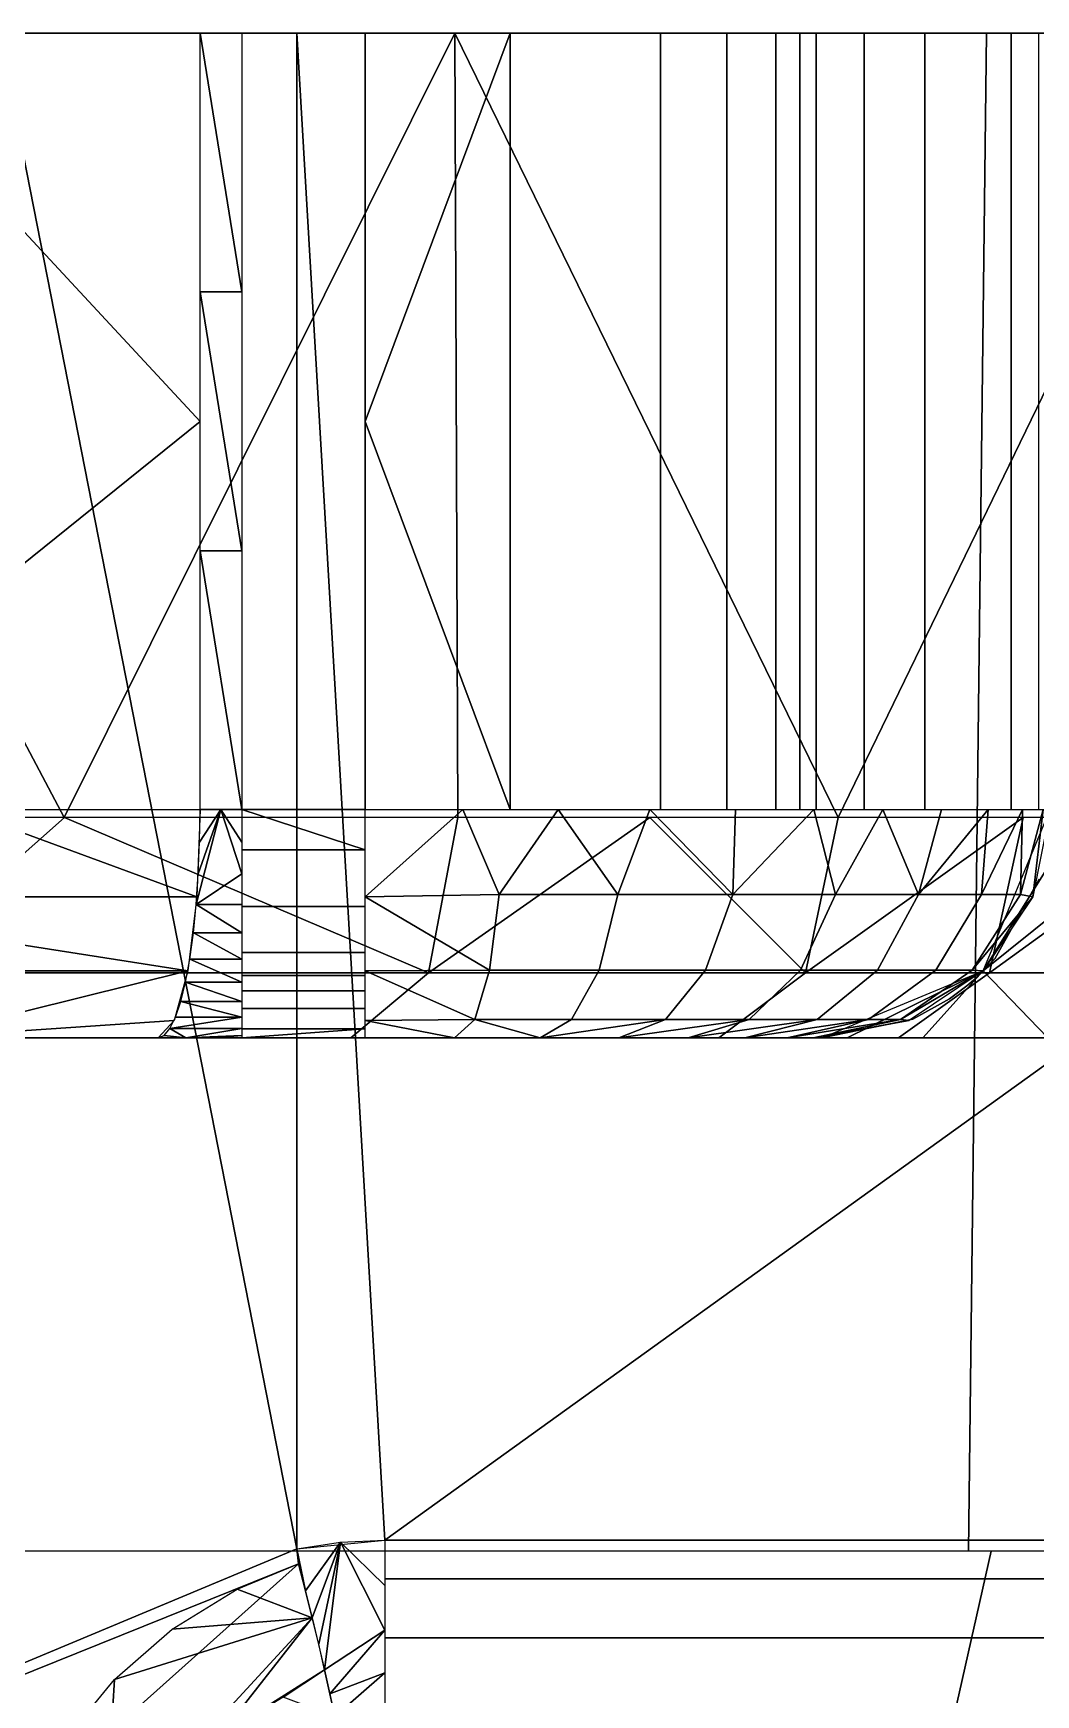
# Model space of a CAD drawing. Extents: x -48 to 59, y -19 to 0.
# Drawn here: x 48.409 to 50.604, y -3.586 to 0.053 of the extents above; entities that cross this region are included whole.
import ezdxf

# ---------------------------------------------------------------- set-up
doc = ezdxf.new("R2010")
doc.units = 0
doc.header["$MEASUREMENT"] = 0
doc.layers.add('IGES LEVEL 0', color=7, linetype='CONTINUOUS')

msp = doc.modelspace()

# ---------------------------------------------------------------- linework, layer by layer
at = {"layer": 'IGES LEVEL 0'}
for points in [[(51.8275, 0.0531, 20.7256), (51.8275, 0.0531, 20.7256), (45.7625, 0.0531, 21.5982), (49.3733, 0.0531, 20.1509)], [(45.7625, 0.0531, 21.5982), (45.7625, 0.0531, 21.5982), (51.8275, 0.0531, 20.7256), (46.2127, 0.0531, 23.3421)], [(46.2047, -3.271, 23.2263), (46.2127, 0.0531, 23.3421), (50.4962, 0.0531, 21.584), (50.4572, -3.271, 21.4746)], [(48.9858, -3.2658, 0), (48.9858, -3.2658, 0), (48.3342, 0.0531, -0.1203), (46.7157, -4.2149, -0.4111)], [(47.568, 0.0531, 21.0091), (47.568, 0.0531, 21.0091), (48.4767, -1.6641, 20.5453), (47.5901, -1.6641, 20.9349)], [(48.4767, -1.6641, 20.5453), (48.4767, -1.6641, 20.5453), (47.568, 0.0531, 21.0091), (49.3319, 0.0531, 20.174)], [(48.7739, -0.7969, 1.7915), (48.7739, -0.7969, 1.7915), (47.9844, 0.0531, 1.6455), (47.7187, -1.6469, 1.597)], [(48.9858, 0.0531, 0), (48.9858, 0.0531, 0), (47.7296, 0.0531, 0.3662), (47.757, 0.0531, 0.2052)], [(48.9858, 0.0531, 0), (48.9858, 0.0531, 0), (47.7296, 0.0531, 1.3472), (47.7296, 0.0531, 0.3662)], [(49.1358, 0.0531, 1.8), (49.1358, 0.0531, 1.8), (47.9844, 0.0531, 1.6455), (47.7296, 0.0531, 1.3472)], [(47.7296, 0.0531, 1.3472), (47.7296, 0.0531, 1.3472), (48.9858, 0.0531, 0), (49.1358, 0.0531, 1.8)], [(47.757, 0.0531, 0.2052), (47.757, 0.0531, 0.2052), (48.3342, 0.0531, -0.1203), (48.9858, 0.0531, 0)], [(48.7739, -0.7969, 1.7915), (48.7739, -0.7969, 1.7915), (48.7739, 0.0531, 1.7915), (47.9844, 0.0531, 1.6455)], [(49.1358, 0.0531, 1.8), (49.1358, 0.0531, 1.8), (48.7739, 0.0531, 1.7915), (47.9844, 0.0531, 1.6455)], [(48.9858, -3.2658, 0), (48.9858, -3.2658, 0), (48.9858, 0.0531, 0), (48.3342, 0.0531, -0.1203)], [(49.3319, 0.0531, 20.174), (49.3319, 0.0531, 20.174), (49.3384, -1.6641, 20.0994), (48.4767, -1.6641, 20.5453)], [(48.8656, -0.5136, 1.8), (48.8656, -0.5136, 1.8), (48.7739, 0.0531, 1.7915), (48.8656, 0.0531, 1.8)], [(48.8656, -0.5136, 1.8), (48.8656, -0.5136, 1.8), (48.7739, -0.5136, 1.7915), (48.7739, 0.0531, 1.7915)], [(49.1358, 0.0531, 1.8), (49.1358, 0.0531, 1.8), (48.8656, 0.0531, 1.8), (48.7739, 0.0531, 1.7915)], [(49.1358, 0.0531, 1.8), (48.8656, 0.0531, 1.8), (48.8656, -1.6469, 1.8), (49.1358, -1.6469, 1.8)], [(48.9858, 0.0531, 0), (48.9858, 0.0531, 0), (50.6358, 0.0531, 3.3), (49.1358, 0.0531, 1.8)], [(50.6358, 0.0531, 3.3), (50.6358, 0.0531, 3.3), (48.9858, 0.0531, 0), (53.7636, 0.0531, 0)], [(48.9858, 0.0531, 0), (48.9858, 0.0531, 0), (48.9858, -3.2658, 0), (49.179, -3.2469, 0)], [(49.179, -3.2469, 0), (49.179, -3.2469, 0), (53.7636, 0.0531, 0), (48.9858, 0.0531, 0)], [(49.4533, 0.0531, 1.834), (49.4533, 0.0531, 1.834), (49.1358, 0.0531, 1.8), (49.1358, -0.7969, 1.8)], [(49.1358, -0.7969, 1.8), (49.1358, -0.7969, 1.8), (49.4533, -1.6469, 1.834), (49.4533, 0.0531, 1.834)], [(53.7636, 0.0531, 0), (53.7636, 0.0531, 0), (49.179, -3.2469, 0), (53.803, -3.2469, 0)], [(49.3319, 0.0531, 20.174), (49.3319, 0.0531, 20.174), (50.1715, -1.6641, 19.599), (49.3384, -1.6641, 20.0994)], [(50.1715, -1.6641, 19.599), (50.1715, -1.6641, 19.599), (49.3319, 0.0531, 20.174), (51.0049, 0.0531, 19.0971)], [(51.8275, 0.0531, 20.7256), (51.8275, 0.0531, 20.7256), (49.3733, 0.0531, 20.1509), (52.5039, 0.0531, 17.8292)], [(49.7824, -1.6469, 1.9466), (49.7824, 0.0531, 1.9466), (49.4533, 0.0531, 1.834), (49.4533, -1.6469, 1.834)], [(49.9274, -1.6469, 2.0259), (49.9274, 0.0531, 2.0259), (49.7824, 0.0531, 1.9466), (49.7824, -1.6469, 1.9466)], [(50.0349, -1.6469, 2.0994), (50.0349, 0.0531, 2.0994), (49.9274, 0.0531, 2.0259), (49.9274, -1.6469, 2.0259)], [(50.0874, -1.6469, 2.1405), (50.0874, 0.0531, 2.1405), (50.0349, 0.0531, 2.0994), (50.0349, -1.6469, 2.0994)], [(50.1234, -1.6469, 2.171), (50.1234, 0.0531, 2.171), (50.0874, 0.0531, 2.1405), (50.0874, -1.6469, 2.1405)], [(50.2284, -1.6469, 2.2723), (50.2284, 0.0531, 2.2723), (50.1234, 0.0531, 2.171), (50.1234, -1.6469, 2.171)], [(51.0049, 0.0531, 19.0971), (51.0049, 0.0531, 19.0971), (50.9723, -1.6641, 19.0458), (50.1715, -1.6641, 19.599)], [(50.3612, -1.6469, 2.435), (50.3612, 0.0531, 2.435), (50.2284, 0.0531, 2.2723), (50.2284, -1.6469, 2.2723)], [(50.5501, -1.6469, 2.8003), (50.5501, 0.0531, 2.8003), (50.3612, 0.0531, 2.435), (50.3612, -1.6469, 2.435)], [(50.4572, -3.271, 21.4746), (50.4962, 0.0531, 21.584), (54.1432, 0.0531, 18.7385), (54.0762, -3.271, 18.6437)], [(50.6107, -1.6469, 3.0267), (50.6107, 0.0531, 3.0267), (50.5501, 0.0531, 2.8003), (50.5501, -1.6469, 2.8003)], [(48.8656, -1.0803, 1.8), (48.8656, -1.0803, 1.8), (48.7739, -1.0803, 1.7915), (48.7739, -0.5136, 1.7915)], [(48.7739, -0.5136, 1.7915), (48.7739, -0.5136, 1.7915), (48.8656, -0.5136, 1.8), (48.8656, -1.0803, 1.8)], [(47.7187, -1.6469, 1.597), (47.7187, -1.6469, 1.597), (48.7739, -1.6469, 1.7915), (48.7739, -0.7969, 1.7915)], [(49.4533, -1.6469, 1.834), (49.4533, -1.6469, 1.834), (49.1358, -0.7969, 1.8), (49.1358, -1.6469, 1.8)], [(48.8656, -1.6469, 1.8), (48.8656, -1.6469, 1.8), (48.7739, -1.6469, 1.7915), (48.7739, -1.0803, 1.7915)], [(48.7739, -1.0803, 1.7915), (48.7739, -1.0803, 1.7915), (48.8656, -1.0803, 1.8), (48.8656, -1.6469, 1.8)], [(48.0934, -2.0048, 20.5598), (48.0934, -2.0048, 20.5598), (48.4769, -1.6641, 20.5452), (47.5904, -1.6641, 20.9348)], [(47.7119, -1.8383, 1.6345), (47.7119, -1.8383, 1.6345), (48.2464, -1.6469, 1.6937), (48.7669, -1.8383, 1.8289)], [(48.4769, -1.6641, 20.5452), (48.4769, -1.6641, 20.5452), (48.0934, -2.0048, 20.5598), (49.2744, -2.0048, 19.9663)], [(48.7669, -1.8383, 1.8289), (48.7669, -1.8383, 1.8289), (48.2464, -1.6469, 1.6937), (48.7739, -1.6469, 1.7915)], [(49.2744, -2.0048, 19.9663), (49.2744, -2.0048, 19.9663), (49.3386, -1.6641, 20.0993), (48.4769, -1.6641, 20.5452)], [(48.8196, -1.6469, 1.7979), (48.8196, -1.6469, 1.7979), (48.7656, -1.8546, 1.8359), (48.7702, -1.7878, 1.8114)], [(48.8656, -1.7878, 1.8203), (48.8656, -1.7878, 1.8203), (48.7656, -1.8546, 1.8359), (48.8196, -1.6469, 1.7979)], [(48.8196, -1.6469, 1.7979), (48.8196, -1.6469, 1.7979), (48.7702, -1.7878, 1.8114), (48.773, -1.7181, 1.7965)], [(48.773, -1.7181, 1.7965), (48.773, -1.7181, 1.7965), (48.7739, -1.6469, 1.7915), (48.8196, -1.6469, 1.7979)], [(48.8656, -1.7181, 1.8051), (48.8656, -1.7181, 1.8051), (48.8196, -1.6469, 1.7979), (48.8656, -1.6469, 1.8)], [(48.8196, -1.6469, 1.7979), (48.8196, -1.6469, 1.7979), (48.8656, -1.7181, 1.8051), (48.8656, -1.7878, 1.8203)], [(49.1358, -1.7355, 1.8079), (49.1358, -1.7355, 1.8079), (49.1358, -1.6469, 1.8), (48.8656, -1.6469, 1.8)], [(49.1358, -1.7355, 1.8079), (49.1358, -1.7355, 1.8079), (48.8656, -1.6469, 1.8), (48.8656, -1.7355, 1.8079)], [(49.1358, -1.8383, 1.8381), (49.1358, -1.8383, 1.8381), (49.1358, -1.6469, 1.8), (49.3492, -1.6469, 1.8153)], [(49.1358, -1.8383, 1.8381), (49.1358, -1.8383, 1.8381), (49.3492, -1.6469, 1.8153), (49.4294, -1.8334, 1.8658)], [(49.2744, -2.0048, 19.9663), (49.2744, -2.0048, 19.9663), (49.7589, -1.6641, 19.8559), (49.3386, -1.6641, 20.0993)], [(49.7589, -1.6641, 19.8559), (49.7589, -1.6641, 19.8559), (49.2744, -2.0048, 19.9663), (50.1, -2.0048, 19.4692)], [(49.4294, -1.8334, 1.8658), (49.4294, -1.8334, 1.8658), (49.3492, -1.6469, 1.8153), (49.5584, -1.6469, 1.8608)], [(49.5584, -1.6469, 1.8608), (49.5584, -1.6469, 1.8608), (49.6892, -1.8334, 1.9447), (49.4294, -1.8334, 1.8658)], [(49.6892, -1.8334, 1.9447), (49.6892, -1.8334, 1.9447), (49.5584, -1.6469, 1.8608), (49.7589, -1.6469, 1.9356)], [(49.7589, -1.6469, 1.9356), (49.7589, -1.6469, 1.9356), (49.9407, -1.8334, 2.0772), (49.6892, -1.8334, 1.9447)], [(49.9407, -1.8334, 2.0772), (49.9407, -1.8334, 2.0772), (49.7589, -1.6469, 1.9356), (49.9467, -1.6469, 2.0381)], [(50.1, -2.0048, 19.4692), (50.1, -2.0048, 19.4692), (50.1716, -1.6641, 19.599), (49.7589, -1.6641, 19.8559)], [(49.9407, -1.8334, 2.0772), (49.9407, -1.8334, 2.0772), (49.9467, -1.6469, 2.0381), (50.1181, -1.6469, 2.1664)], [(50.1181, -1.6469, 2.1664), (50.1181, -1.6469, 2.1664), (50.1656, -1.8334, 2.2596), (49.9407, -1.8334, 2.0772)], [(50.1, -2.0048, 19.4692), (50.1, -2.0048, 19.4692), (50.5763, -1.6641, 19.3288), (50.1716, -1.6641, 19.599)], [(50.5763, -1.6641, 19.3288), (50.5763, -1.6641, 19.3288), (50.1, -2.0048, 19.4692), (50.5026, -2.0048, 19.1994)], [(50.1656, -1.8334, 2.2596), (50.1656, -1.8334, 2.2596), (50.1181, -1.6469, 2.1664), (50.2694, -1.6469, 2.3177)], [(50.2694, -1.6469, 2.3177), (50.2694, -1.6469, 2.3177), (50.3475, -1.8334, 2.4786), (50.1656, -1.8334, 2.2596)], [(50.3475, -1.8334, 2.4786), (50.3475, -1.8334, 2.4786), (50.2694, -1.6469, 2.3177), (50.3976, -1.6469, 2.489)], [(50.3475, -1.8334, 2.4786), (50.3475, -1.8334, 2.4786), (50.3976, -1.6469, 2.489), (50.5002, -1.6469, 2.6769)], [(50.5002, -1.6469, 2.6769), (50.5002, -1.6469, 2.6769), (50.4851, -1.8334, 2.7322), (50.3475, -1.8334, 2.4786)], [(50.4851, -1.8334, 2.7322), (50.4851, -1.8334, 2.7322), (50.5002, -1.6469, 2.6769), (50.575, -1.6469, 2.8774)], [(50.575, -1.6469, 2.8774), (50.575, -1.6469, 2.8774), (50.5711, -1.8334, 3.0121), (50.4851, -1.8334, 2.7322)], [(50.4893, -2.0005, 11.3147), (50.4893, -2.0005, 11.3147), (50.7096, -1.6469, 12.2533), (50.9294, -1.6469, 13.1688)], [(50.4893, -2.0005, 11.3147), (50.4893, -2.0005, 11.3147), (50.6358, -1.6469, 11.3147), (50.7096, -1.6469, 12.2533)], [(50.9294, -1.6469, 13.1688), (50.9294, -1.6469, 13.1688), (50.6305, -2.1469, 13.8022), (50.4893, -2.0005, 11.3147)], [(50.5026, -2.0048, 19.1994), (50.5026, -2.0048, 19.1994), (50.9724, -1.6641, 19.0457), (50.5763, -1.6641, 19.3288)], [(50.9724, -1.6641, 19.0457), (50.9724, -1.6641, 19.0457), (50.5026, -2.0048, 19.1994), (50.895, -2.0048, 18.9178)], [(50.5711, -1.8334, 3.0121), (50.5711, -1.8334, 3.0121), (50.575, -1.6469, 2.8774), (50.6205, -1.6469, 3.0865)], [(50.5711, -1.8334, 3.0121), (50.5711, -1.8334, 3.0121), (50.6205, -1.6469, 3.0865), (50.5977, -1.8383, 3.3)], [(50.5977, -1.8383, 3.3), (50.5977, -1.8383, 3.3), (50.6205, -1.6469, 3.0865), (50.6358, -1.6469, 3.3)], [(48.8656, -1.8592, 1.8473), (49.1358, -1.8592, 1.8473), (49.1358, -1.7355, 1.8079), (48.8656, -1.7355, 1.8079)], [(48.7656, -1.8546, 1.8359), (48.7656, -1.8546, 1.8359), (48.8656, -1.7878, 1.8203), (48.8656, -1.8546, 1.8452)], [(50.6119, -1.7997, 7.3074), (50.6119, -1.7997, 3.3), (50.5143, -1.9737, 3.3), (50.5143, -1.9737, 7.3074)], [(50.6119, -1.7997, 11.3147), (50.6119, -1.7997, 7.3074), (50.5143, -1.9737, 7.3074), (50.5143, -1.9737, 11.3147)], [(48.747, -2.0005, 1.9355), (48.747, -2.0005, 1.9355), (47.6925, -2.0005, 1.7411), (47.7119, -1.8383, 1.6345)], [(47.7119, -1.8383, 1.6345), (47.7119, -1.8383, 1.6345), (48.7669, -1.8383, 1.8289), (48.747, -2.0005, 1.9355)], [(48.8656, -1.9173, 1.8794), (48.8656, -1.9173, 1.8794), (48.7593, -1.9173, 1.8695), (48.7656, -1.8546, 1.8359)], [(48.7656, -1.8546, 1.8359), (48.7656, -1.8546, 1.8359), (48.8656, -1.8546, 1.8452), (48.8656, -1.9173, 1.8794)], [(49.1358, -1.8383, 1.8381), (49.1358, -1.8383, 1.8381), (49.4294, -1.8334, 1.8658), (49.4076, -1.9987, 1.9722)], [(49.4076, -1.9987, 1.9722), (49.4076, -1.9987, 1.9722), (49.1358, -2.0005, 1.9464), (49.1358, -1.8383, 1.8381)], [(49.4076, -1.9987, 1.9722), (49.4294, -1.8334, 1.8658), (49.6892, -1.8334, 1.9447), (49.6481, -1.9987, 2.0452)], [(49.6481, -1.9987, 2.0452), (49.6892, -1.8334, 1.9447), (49.9407, -1.8334, 2.0772), (49.881, -1.9987, 2.1679)], [(49.881, -1.9987, 2.1679), (49.9407, -1.8334, 2.0772), (50.1656, -1.8334, 2.2596), (50.0892, -1.9987, 2.3367)], [(50.0892, -1.9987, 2.3367), (50.1656, -1.8334, 2.2596), (50.3475, -1.8334, 2.4786), (50.2577, -1.9987, 2.5395)], [(50.2577, -1.9987, 2.5395), (50.3475, -1.8334, 2.4786), (50.4851, -1.8334, 2.7322), (50.385, -1.9987, 2.7743)], [(50.385, -1.9987, 2.7743), (50.4851, -1.8334, 2.7322), (50.5711, -1.8334, 3.0121), (50.4646, -1.9987, 3.0334)], [(50.5977, -1.8383, 3.3), (50.5977, -1.8383, 3.3), (50.4646, -1.9987, 3.0334), (50.5711, -1.8334, 3.0121)], [(50.4646, -1.9987, 3.0334), (50.4646, -1.9987, 3.0334), (50.5977, -1.8383, 3.3), (50.4893, -2.0005, 3.3)], [(48.8656, -1.9603, 1.9104), (49.1358, -1.9603, 1.9104), (49.1358, -1.8592, 1.8473), (48.8656, -1.8592, 1.8473)], [(48.8656, -1.9744, 1.9221), (48.8656, -1.9744, 1.9221), (48.7515, -1.9744, 1.9116), (48.7593, -1.9173, 1.8695)], [(48.7593, -1.9173, 1.8695), (48.7593, -1.9173, 1.8695), (48.8656, -1.9173, 1.8794), (48.8656, -1.9744, 1.9221)], [(48.8656, -2.0102, 1.9564), (49.1358, -2.0102, 1.9564), (49.1358, -1.9603, 1.9104), (48.8656, -1.9603, 1.9104)], [(48.1558, -2.1469, 2.1854), (48.1558, -2.1469, 2.1854), (47.6925, -2.0005, 1.7411), (48.747, -2.0005, 1.9355)], [(48.1558, -2.1469, 2.1854), (48.1558, -2.1469, 2.1854), (48.747, -2.0005, 1.9355), (48.7173, -2.1089, 2.0949)], [(48.8656, -2.0248, 1.9726), (48.8656, -2.0248, 1.9726), (48.7422, -2.0248, 1.9612), (48.7515, -1.9744, 1.9116)], [(48.7515, -1.9744, 1.9116), (48.7515, -1.9744, 1.9116), (48.8656, -1.9744, 1.9221), (48.8656, -2.0248, 1.9726)], [(49.1358, -2.0005, 1.9464), (49.1358, -2.0005, 1.9464), (49.4076, -1.9987, 1.9722), (49.3756, -2.1071, 2.1286)], [(49.3756, -2.1071, 2.1286), (49.3756, -2.1071, 2.1286), (49.1358, -2.1089, 2.1087), (49.1358, -2.0005, 1.9464)], [(49.3756, -2.1071, 2.1286), (49.4076, -1.9987, 1.9722), (49.6481, -1.9987, 2.0452), (49.5878, -2.1071, 2.1931)], [(49.5878, -2.1071, 2.1931), (49.6481, -1.9987, 2.0452), (49.881, -1.9987, 2.1679), (49.7932, -2.1071, 2.3013)], [(49.7932, -2.1071, 2.3013), (49.881, -1.9987, 2.1679), (50.0892, -1.9987, 2.3367), (49.9769, -2.1071, 2.4502)], [(49.9769, -2.1071, 2.4502), (50.0892, -1.9987, 2.3367), (50.2577, -1.9987, 2.5395), (50.1255, -2.1071, 2.6291)], [(50.1255, -2.1071, 2.6291), (50.2577, -1.9987, 2.5395), (50.385, -1.9987, 2.7743), (50.2378, -2.1071, 2.8362)], [(50.4893, -2.0005, 11.3147), (50.4893, -2.0005, 11.3147), (50.1914, -2.1469, 12.1631), (50.1358, -2.1469, 11.3147)], [(50.4893, -2.0005, 11.3147), (50.4893, -2.0005, 11.3147), (50.3572, -2.1469, 12.997), (50.1914, -2.1469, 12.1631)], [(50.2378, -2.1071, 2.8362), (50.385, -1.9987, 2.7743), (50.4646, -1.9987, 3.0334), (50.3081, -2.1071, 3.0648)], [(50.4893, -2.0005, 3.3), (50.4893, -2.0005, 3.3), (50.3081, -2.1071, 3.0648), (50.4646, -1.9987, 3.0334)], [(50.3081, -2.1071, 3.0648), (50.3081, -2.1071, 3.0648), (50.4893, -2.0005, 3.3), (50.3271, -2.1089, 3.3)], [(50.4893, -2.0005, 11.3147), (50.4893, -2.0005, 11.3147), (50.6305, -2.1469, 13.8022), (50.3572, -2.1469, 12.997)], [(50.5143, -1.9737, 7.3074), (50.5143, -1.9737, 3.3), (50.4677, -2.0208, 3.3), (50.4677, -2.0208, 7.3074)], [(50.5143, -1.9737, 11.3147), (50.5143, -1.9737, 7.3074), (50.4677, -2.0208, 7.3074), (50.4677, -2.0208, 11.3147)], [(49.2744, -2.0048, 19.9663), (48.0934, -2.0048, 20.5598), (47.9505, -2.1469, 20.2411), (49.1039, -2.1469, 19.6615)], [(48.8656, -2.0676, 2.0297), (48.8656, -2.0676, 2.0297), (48.7318, -2.0676, 2.0173), (48.7422, -2.0248, 1.9612)], [(48.7422, -2.0248, 1.9612), (48.7422, -2.0248, 1.9612), (48.8656, -2.0248, 1.9726), (48.8656, -2.0676, 2.0297)], [(48.8656, -2.0442, 1.9964), (49.1358, -2.0442, 1.9964), (49.1358, -2.0102, 1.9564), (48.8656, -2.0102, 1.9564)], [(50.1, -2.0048, 19.4692), (49.2744, -2.0048, 19.9663), (49.1039, -2.1469, 19.6615), (49.9103, -2.1469, 19.176)], [(50.5026, -2.0048, 19.1994), (50.1, -2.0048, 19.4692), (49.9103, -2.1469, 19.176), (50.3036, -2.1469, 18.9125)], [(50.895, -2.0048, 18.9178), (50.5026, -2.0048, 19.1994), (50.3036, -2.1469, 18.9125), (50.6868, -2.1469, 18.6375)], [(50.453, -2.0334, 7.3074), (50.453, -2.0334, 3.3), (50.4151, -2.0616, 3.3), (50.4151, -2.0616, 7.3074)], [(50.453, -2.0334, 11.3147), (50.453, -2.0334, 7.3074), (50.4151, -2.0616, 7.3074), (50.4151, -2.0616, 11.3147)], [(50.4677, -2.0208, 7.3074), (50.4677, -2.0208, 3.3), (50.453, -2.0334, 3.3), (50.453, -2.0334, 7.3074)], [(50.4677, -2.0208, 11.3147), (50.4677, -2.0208, 7.3074), (50.453, -2.0334, 7.3074), (50.453, -2.0334, 11.3147)], [(48.8656, -2.1018, 2.0923), (48.8656, -2.1018, 2.0923), (48.7203, -2.1018, 2.0788), (48.7318, -2.0676, 2.0173)], [(48.7318, -2.0676, 2.0173), (48.7318, -2.0676, 2.0173), (48.8656, -2.0676, 2.0297), (48.8656, -2.1018, 2.0923)], [(48.8656, -2.0826, 2.0547), (49.1358, -2.0826, 2.0547), (49.1358, -2.0442, 1.9964), (48.8656, -2.0442, 1.9964)], [(50.4151, -2.0616, 7.3074), (50.4151, -2.0616, 3.3), (50.3346, -2.1057, 3.3), (50.3346, -2.1057, 7.3074)], [(50.4151, -2.0616, 11.3147), (50.4151, -2.0616, 7.3074), (50.3346, -2.1057, 7.3074), (50.3346, -2.1057, 11.3147)], [(48.7173, -2.1089, 2.0949), (48.7173, -2.1089, 2.0949), (48.6822, -2.1469, 2.283), (48.1558, -2.1469, 2.1854)], [(48.8656, -2.1018, 2.0923), (48.8656, -2.1018, 2.0923), (48.708, -2.1267, 2.1445), (48.7203, -2.1018, 2.0788)], [(48.708, -2.1267, 2.1445), (48.708, -2.1267, 2.1445), (48.8656, -2.1018, 2.0923), (48.8656, -2.1267, 2.1591)], [(48.8656, -2.1269, 2.1598), (49.1358, -2.1269, 2.1598), (49.1358, -2.0826, 2.0547), (48.8656, -2.0826, 2.0547)], [(49.3309, -2.1469, 2.3192), (49.3309, -2.1469, 2.3192), (49.1358, -2.1089, 2.1087), (49.3756, -2.1071, 2.1286)], [(49.3309, -2.1469, 2.3192), (49.3309, -2.1469, 2.3192), (49.1358, -2.1469, 2.3), (49.1358, -2.1089, 2.1087)], [(49.3756, -2.1071, 2.1286), (49.3756, -2.1071, 2.1286), (49.5185, -2.1469, 2.3761), (49.3309, -2.1469, 2.3192)], [(49.5185, -2.1469, 2.3761), (49.5185, -2.1469, 2.3761), (49.3756, -2.1071, 2.1286), (49.5878, -2.1071, 2.1931)], [(49.7932, -2.1071, 2.3013), (49.7932, -2.1071, 2.3013), (49.6913, -2.1469, 2.4685), (49.5185, -2.1469, 2.3761)], [(49.5185, -2.1469, 2.3761), (49.5185, -2.1469, 2.3761), (49.5878, -2.1071, 2.1931), (49.7932, -2.1071, 2.3013)], [(49.9769, -2.1071, 2.4502), (49.9769, -2.1071, 2.4502), (49.8429, -2.1469, 2.5929), (49.6913, -2.1469, 2.4685)], [(49.6913, -2.1469, 2.4685), (49.6913, -2.1469, 2.4685), (49.7932, -2.1071, 2.3013), (49.9769, -2.1071, 2.4502)], [(50.1255, -2.1071, 2.6291), (50.1255, -2.1071, 2.6291), (49.9672, -2.1469, 2.7444), (49.8429, -2.1469, 2.5929)], [(49.8429, -2.1469, 2.5929), (49.8429, -2.1469, 2.5929), (49.9769, -2.1071, 2.4502), (50.1255, -2.1071, 2.6291)], [(50.2378, -2.1071, 2.8362), (50.2378, -2.1071, 2.8362), (50.0596, -2.1469, 2.9173), (49.9672, -2.1469, 2.7444)], [(49.9672, -2.1469, 2.7444), (49.9672, -2.1469, 2.7444), (50.1255, -2.1071, 2.6291), (50.2378, -2.1071, 2.8362)], [(50.3081, -2.1071, 3.0648), (50.3081, -2.1071, 3.0648), (50.1166, -2.1469, 3.1049), (50.0596, -2.1469, 2.9173)], [(50.0596, -2.1469, 2.9173), (50.0596, -2.1469, 2.9173), (50.2378, -2.1071, 2.8362), (50.3081, -2.1071, 3.0648)], [(50.3271, -2.1089, 3.3), (50.3271, -2.1089, 3.3), (50.1166, -2.1469, 3.1049), (50.3081, -2.1071, 3.0648)], [(50.3271, -2.1089, 3.3), (50.3271, -2.1089, 3.3), (50.1358, -2.1469, 3.3), (50.1166, -2.1469, 3.1049)], [(50.3346, -2.1057, 11.3147), (50.3346, -2.1057, 11.3147), (50.1358, -2.1469, 8.6431), (50.1358, -2.1469, 11.3147)], [(50.3346, -2.1057, 7.3074), (50.3346, -2.1057, 7.3074), (50.1358, -2.1469, 5.9716), (50.1358, -2.1469, 8.6431)], [(50.3346, -2.1057, 3.3), (50.3346, -2.1057, 3.3), (50.1358, -2.1469, 3.3), (50.1358, -2.1469, 5.9716)], [(50.1358, -2.1469, 5.9716), (50.1358, -2.1469, 5.9716), (50.3346, -2.1057, 7.3074), (50.3346, -2.1057, 3.3)], [(50.1358, -2.1469, 8.6431), (50.1358, -2.1469, 8.6431), (50.3346, -2.1057, 11.3147), (50.3346, -2.1057, 7.3074)], [(48.7429, -2.1469, 2.2924), (48.7429, -2.1469, 2.2924), (48.6822, -2.1469, 2.283), (48.6952, -2.1418, 2.2131)], [(48.7429, -2.1469, 2.2924), (48.7429, -2.1469, 2.2924), (48.6952, -2.1418, 2.2131), (48.708, -2.1267, 2.1445)], [(48.8656, -2.1267, 2.1591), (48.8656, -2.1267, 2.1591), (48.7429, -2.1469, 2.2924), (48.708, -2.1267, 2.1445)], [(48.7429, -2.1469, 2.2924), (48.7429, -2.1469, 2.2924), (48.8656, -2.1267, 2.1591), (48.8656, -2.1418, 2.2288)], [(48.8656, -2.1418, 2.2288), (48.8656, -2.1418, 2.2288), (48.8042, -2.1469, 2.2981), (48.7429, -2.1469, 2.2924)], [(48.8656, -2.1418, 2.2288), (48.8656, -2.1418, 2.2288), (48.8656, -2.1469, 2.3), (48.8042, -2.1469, 2.2981)], [(49.1358, -2.1269, 2.1598), (49.1358, -2.1269, 2.1598), (48.8656, -2.1469, 2.3), (49.1358, -2.1469, 2.3)], [(49.1358, -2.1269, 2.1598), (49.1358, -2.1269, 2.1598), (48.8656, -2.1269, 2.1598), (48.8656, -2.1469, 2.3)], [(52.0396, -2.1469, 15.9109), (52.0396, -2.1469, 15.9109), (45.4692, -2.1469, 14.5557), (43.5394, -2.1469, 17.7669)], [(43.5394, -2.1469, 17.7669), (43.5394, -2.1469, 17.7669), (52.1285, -2.1469, 15.9998), (52.0396, -2.1469, 15.9109)], [(43.5394, -2.1469, 17.7669), (43.5394, -2.1469, 17.7669), (52.2666, -2.1469, 17.2425), (52.1285, -2.1469, 15.9998)], [(43.5394, -2.1469, 17.7669), (43.5394, -2.1469, 17.7669), (52.1155, -2.1469, 17.4276), (52.2666, -2.1469, 17.2425)], [(43.5394, -2.1469, 17.7669), (43.5394, -2.1469, 17.7669), (45.6319, -2.1469, 21.055), (52.1155, -2.1469, 17.4276)], [(50.1358, -2.1469, 11.3147), (50.1358, -2.1469, 11.3147), (47.0266, -2.1469, 10.1947), (45.4692, -2.1469, 14.5557)], [(45.4692, -2.1469, 14.5557), (45.4692, -2.1469, 14.5557), (52.0396, -2.1469, 15.9109), (50.1358, -2.1469, 11.3147)], [(50.1358, -2.1469, 11.3147), (50.1358, -2.1469, 11.3147), (47.5112, -2.1469, 5.5708), (47.0266, -2.1469, 10.1947)], [(50.1358, -2.1469, 3.3), (50.1358, -2.1469, 3.3), (47.6292, -2.1469, 2.089), (47.5112, -2.1469, 5.5708)], [(47.5112, -2.1469, 5.5708), (47.5112, -2.1469, 5.5708), (50.1358, -2.1469, 11.3147), (50.1358, -2.1469, 3.3)], [(50.1358, -2.1469, 3.3), (50.1358, -2.1469, 3.3), (48.6822, -2.1469, 2.283), (47.6292, -2.1469, 2.089)], [(50.1358, -2.1469, 3.3), (50.1358, -2.1469, 3.3), (48.8656, -2.1469, 2.3), (48.6822, -2.1469, 2.283)], [(50.1358, -2.1469, 3.3), (50.1358, -2.1469, 3.3), (49.1358, -2.1469, 2.3), (48.8656, -2.1469, 2.3)], [(50.5062, -3.271, 21.446), (46.2047, -3.271, 23.2263), (46.1518, -3.7479, 23.0224), (50.3995, -3.7479, 21.2643)], [(46.7157, -4.2149, -0.4111), (46.7157, -4.2149, -0.4111), (48.9899, -3.2986, 0.0008), (48.9858, -3.2658, 0)], [(49.0052, -3.358, 0.0064), (49.0052, -3.358, 0.0064), (48.9858, -3.2658, 0), (49.0819, -3.2517, 0)], [(49.0052, -3.358, 0.0064), (49.0052, -3.358, 0.0064), (48.9899, -3.2986, 0.0008), (48.9858, -3.2658, 0)], [(49.0819, -3.2517, 0), (49.0819, -3.2517, 0), (49.0199, -3.417, 0.0175), (49.0052, -3.358, 0.0064)], [(49.0819, -3.2517, 0), (49.0819, -3.2517, 0), (49.0338, -3.4751, 0.0338), (49.0199, -3.417, 0.0175)], [(49.0819, -3.2517, 0), (49.0819, -3.2517, 0), (49.0468, -3.5313, 0.0551), (49.0338, -3.4751, 0.0338)], [(49.179, -3.4442, 0.0284), (49.179, -3.4442, 0.0284), (49.0468, -3.5313, 0.0551), (49.0819, -3.2517, 0)], [(49.179, -3.3466, 0.0071), (49.179, -3.3466, 0.0071), (49.0819, -3.2517, 0), (49.179, -3.2469, 0)], [(49.0819, -3.2517, 0), (49.0819, -3.2517, 0), (49.179, -3.3466, 0.0071), (49.179, -3.4442, 0.0284)], [(53.803, -3.2469, 0), (49.179, -3.2469, 0), (49.179, -3.3318, 0.0052), (53.803, -3.3318, 0.0052)], [(51.0075, -3.271, 21.1399), (50.5062, -3.271, 21.446), (50.3995, -3.7479, 21.2643), (50.8947, -3.7479, 20.9621)], [(46.7157, -4.2149, -0.4111), (46.7157, -4.2149, -0.4111), (48.3969, -3.829, -0.1088), (48.9899, -3.2986, 0.0008)], [(48.8556, -3.3545, -0.0242), (48.8556, -3.3545, -0.0242), (48.9899, -3.2986, 0.0008), (49.0199, -3.417, 0.0175)], [(53.803, -3.3318, 0.0052), (49.179, -3.3318, 0.0052), (49.179, -3.4608, 0.0335), (53.803, -3.4608, 0.0335)], [(49.0199, -3.417, 0.0175), (49.0199, -3.417, 0.0175), (48.7131, -3.442, -0.0506), (48.8556, -3.3545, -0.0242)], [(48.565, -3.9113, -0.05), (48.565, -3.9113, -0.05), (49.0199, -3.417, 0.0175), (48.8161, -3.6772, 0.0177)], [(48.565, -3.9113, -0.05), (48.565, -3.9113, -0.05), (48.5866, -3.5522, -0.0739), (49.0199, -3.417, 0.0175)], [(49.0199, -3.417, 0.0175), (49.0199, -3.417, 0.0175), (48.5866, -3.5522, -0.0739), (48.7131, -3.442, -0.0506)], [(48.8161, -3.6772, 0.0177), (48.8161, -3.6772, 0.0177), (49.0199, -3.417, 0.0175), (49.0468, -3.5313, 0.0551)], [(49.179, -3.4442, 0.0284), (49.179, -3.4442, 0.0284), (49.0583, -3.5832, 0.0803), (49.0468, -3.5313, 0.0551)], [(49.0583, -3.5832, 0.0803), (49.0583, -3.5832, 0.0803), (49.179, -3.4442, 0.0284), (49.179, -3.5377, 0.0633)], [(53.803, -3.4608, 0.0335), (49.179, -3.4608, 0.0335), (49.179, -3.7048, 0.1705), (53.803, -3.7048, 0.1705)], [(48.565, -3.9113, -0.05), (48.565, -3.9113, -0.05), (48.4803, -3.6824, -0.0935), (48.5866, -3.5522, -0.0739)], [(49.0468, -3.5313, 0.0551), (49.0468, -3.5313, 0.0551), (48.9557, -3.5908, 0.0458), (48.8161, -3.6772, 0.0177)], [(48.9557, -3.5908, 0.0458), (48.9557, -3.5908, 0.0458), (49.0468, -3.5313, 0.0551), (49.0689, -3.6331, 0.1099)], [(49.179, -3.5377, 0.0633), (49.179, -3.5377, 0.0633), (49.0689, -3.6331, 0.1099), (49.0583, -3.5832, 0.0803)], [(49.0689, -3.6331, 0.1099), (49.0689, -3.6331, 0.1099), (49.179, -3.5377, 0.0633), (49.179, -3.6254, 0.1111)]]:
    msp.add_3dface(points, dxfattribs=at)

doc.saveas('drawing.dxf')
